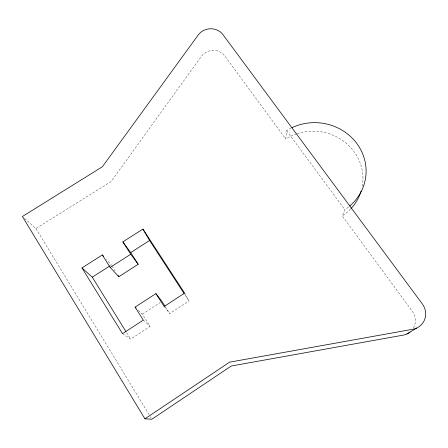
<?xml version="1.0" encoding="UTF-8"?>
<svg xmlns="http://www.w3.org/2000/svg" width="448" height="448" viewBox="0 0 448 448"><rect width="100%" height="100%" fill="white"/><g stroke="black" fill="none" stroke-linecap="round" stroke-linejoin="round"><path stroke-width="0.34" stroke-dasharray="2.24 1.68" d="M296.57 133.857A49.258 46.418 8 0 0 285.774 139.003L286.614 130.665A50.725 47.667 7.7 0 1 290.786 128.29M413.42 328.104A16.033 15.165 38.7 0 0 412.233 311.192L342.294 215.964L344.865 209.67A50.725 47.667 7.7 0 0 349.07 206.578M122.511 333.659L130.62 339.164L150.102 326.418L142.397 314.171L137.536 309.473M164.158 306.477L169.719 313.572L188.938 300.994L184.621 293.121M142.397 314.171L160.227 302.562M110.258 265.67L111.418 264.93L106.428 259.442M24.483 218.355L35.93 228.525L111.182 181.462L201.404 56.325A13.994 12.701 -7.7 0 1 224.706 55.849L285.774 139.003M143.265 320.113L150.102 326.418M286.614 130.665L344.865 209.67M184.778 294.599L188.938 300.994M165.278 306.639L169.719 313.572M112.157 266.106L115.119 270.816M126.605 332.668L130.62 339.164M35.93 228.525L150.069 416.231M150.433 416.825L151.161 418.023M297.203 133.644A49.258 46.418 8 0 1 346.007 143.08A49.258 46.418 8 0 1 361.95 187.746M350.605 209.026A49.258 46.418 8 0 1 342.294 215.964"/><path stroke-width="0.67" d="M144.928 418.841L229.55 362.174L412.854 329.258A17.086 16.106 37.5 0 0 422.268 303.845L222.841 34.49A14.806 13.328 -7.8 0 0 198.195 35.022L102.379 166.757L22.4 216.502L144.928 418.841L151.883 419.216L231.23 366.022L403.312 335.11A16.033 15.165 38.7 0 0 410.166 331.951M103.706 256.446L102.34 254.951L81.967 267.926L122.511 333.659L143.265 320.113L135.106 307.121L155.926 293.608L161.952 301.442L164.909 306.062M102.34 254.951L110.169 267.411L118.826 276.702L138.174 264.275L130.698 252.594L122.853 241.881L142.946 229.085L184.621 293.121L164.158 306.477L155.926 293.608M81.967 267.926L92.277 277.172L109.676 266.039M130.698 252.594L149.593 240.503L142.946 229.085M110.169 267.411L130.754 254.24L138.174 264.275M406.913 333.99L416.679 328.065M135.106 307.121L136.08 308.062M149.593 240.503L184.022 293.434M122.853 241.881L130.754 254.24M118.082 275.52L118.826 276.702M92.277 277.172L125.877 331.486M292.018 127.68A50.725 47.667 7.7 0 1 356.972 143.685A50.725 47.667 7.7 0 1 349.574 206.158M361.088 191.089A49.258 46.418 8 0 1 351.064 208.538"/></g></svg>
